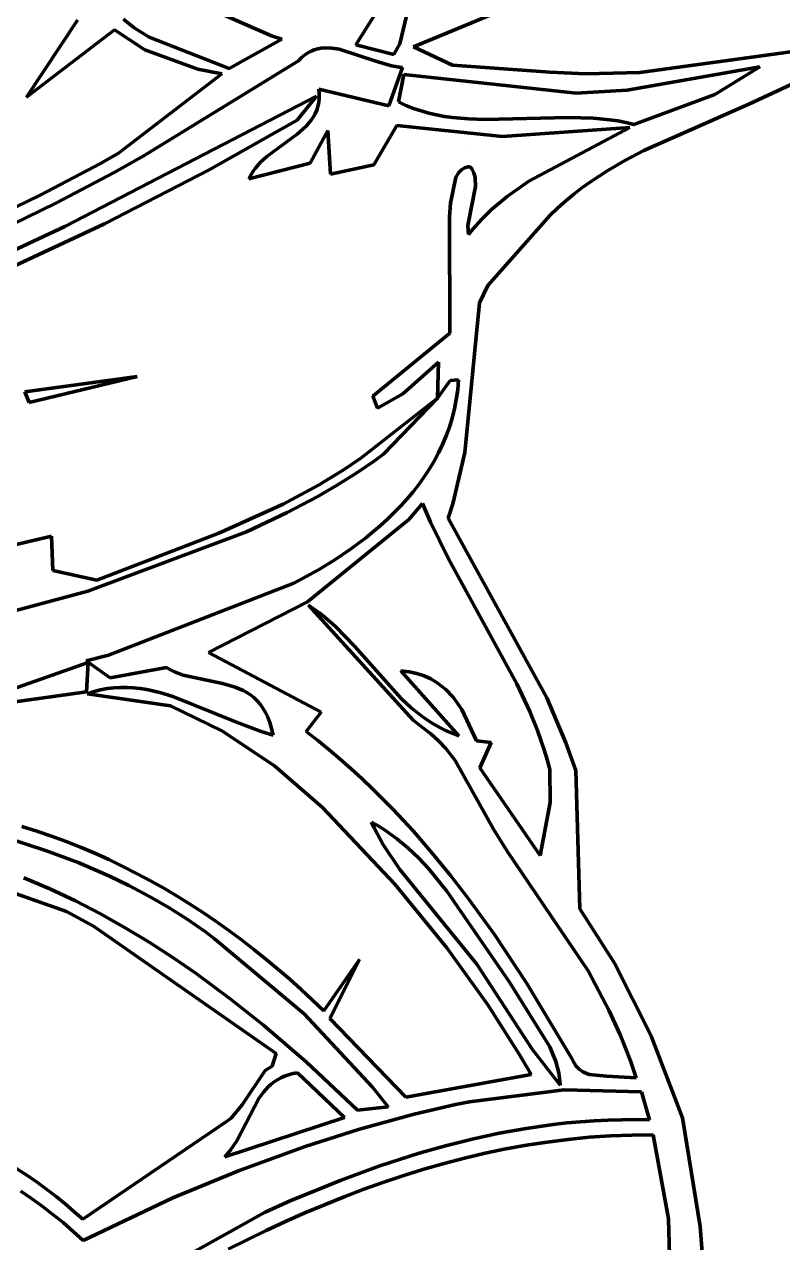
# Model space of a CAD drawing. Header units: millimetres. Extents: x 0 to 10.4, y 0 to 10.4.
# Drawn here: x 4.959 to 5.836, y 2.481 to 3.891 of the extents above; entities that cross this region are included whole.
import ezdxf

# ---------------------------------------------------------------- set-up
doc = ezdxf.new("R2010")
doc.units = ezdxf.units.MM
doc.layers.add('color#2b2b2bff', color=7, linetype='CONTINUOUS', lineweight=100)
doc.layers.add('color#fdfdfdff', color=7, linetype='CONTINUOUS', lineweight=100)

msp = doc.modelspace()

# ---------------------------------------------------------------- linework, layer by layer
at = {"layer": 'color#2b2b2bff'}
for p, q in [((5.4048, 3.9661), (5.3425, 3.8671)), ((5.2449, 3.8775), (5.1454, 3.9213)), ((5.3935, 3.8683), (5.4093, 3.9339)), ((4.9615, 3.8063), (5.0207, 3.8956)), ((5.074, 3.8968), (5.0861, 3.8869)), ((5.4987, 3.9017), (5.4094, 3.8648)), ((5.0633, 3.8844), (4.9615, 3.8063)), ((5.0985, 3.8611), (5.0633, 3.8844)), ((5.0861, 3.8869), (5.1037, 3.876)), ((5.1037, 3.876), (5.1962, 3.8397)), ((5.1962, 3.8397), (5.257, 3.8736)), ((5.257, 3.8736), (5.2449, 3.8775)), ((5.3425, 3.8671), (5.3866, 3.8557)), ((5.3866, 3.8557), (5.3935, 3.8683)), ((5.4094, 3.8648), (5.4543, 3.8434)), ((5.16, 3.8387), (5.0985, 3.8611)), ((5.2797, 3.8522), (5.2762, 3.8486)), ((5.2833, 3.8552), (5.2797, 3.8522)), ((5.287, 3.8576), (5.2833, 3.8552)), ((5.2908, 3.8596), (5.287, 3.8576)), ((5.2946, 3.8612), (5.2908, 3.8596)), ((5.2985, 3.8624), (5.2946, 3.8612)), ((5.3025, 3.8631), (5.2985, 3.8624)), ((5.3066, 3.8635), (5.3025, 3.8631)), ((5.3148, 3.8633), (5.3066, 3.8635)), ((5.3232, 3.8621), (5.3148, 3.8633)), ((5.3668, 3.8478), (5.3232, 3.8621)), ((5.6712, 3.835), (5.8573, 3.8605)), ((5.2762, 3.8486), (5.0965, 3.7381)), ((5.1878, 3.8336), (5.16, 3.8387)), ((5.3841, 3.8426), (5.3668, 3.8478)), ((5.3809, 3.7965), (5.3968, 3.8407)), ((5.3926, 3.8411), (5.3841, 3.8426)), ((5.3968, 3.8407), (5.3926, 3.8411)), ((5.4543, 3.8434), (5.5566, 3.8362)), ((5.5566, 3.8362), (5.567, 3.8353)), ((5.8101, 3.8415), (5.6566, 3.8145)), ((5.7579, 3.8097), (5.8101, 3.8415)), ((5.0681, 3.7417), (5.1878, 3.8336)), ((5.3983, 3.8325), (5.392, 3.801)), ((5.5974, 3.8111), (5.3983, 3.8325)), ((5.567, 3.8353), (5.6087, 3.8334)), ((5.6087, 3.8334), (5.6712, 3.835)), ((5.8521, 3.8237), (5.7975, 3.7983)), ((5.006, 3.6566), (5.2972, 3.8075)), ((5.2972, 3.8075), (5.2746, 3.78)), ((5.3003, 3.8102), (5.2998, 3.8157)), ((5.2998, 3.8157), (5.3809, 3.7965)), ((5.3002, 3.8051), (5.3003, 3.8102)), ((5.6566, 3.8145), (5.5974, 3.8111)), ((5.6641, 3.775), (5.7579, 3.8097)), ((5.2974, 3.7913), (5.2988, 3.7956)), ((5.2988, 3.7956), (5.2997, 3.8002)), ((5.2997, 3.8002), (5.3002, 3.8051)), ((5.392, 3.801), (5.4006, 3.797)), ((5.4006, 3.797), (5.4093, 3.7935)), ((5.4093, 3.7935), (5.4181, 3.7905)), ((5.7975, 3.7983), (5.676, 3.7447)), ((5.2746, 3.78), (5.173, 3.7224)), ((5.2852, 3.7729), (5.291, 3.7797)), ((5.291, 3.7797), (5.2934, 3.7834)), ((5.2934, 3.7834), (5.2956, 3.7872)), ((5.2956, 3.7872), (5.2974, 3.7913)), ((5.4181, 3.7905), (5.427, 3.788)), ((5.427, 3.788), (5.436, 3.7859)), ((5.436, 3.7859), (5.4451, 3.7842)), ((5.4451, 3.7842), (5.4544, 3.7829)), ((5.4544, 3.7829), (5.4731, 3.7812)), ((5.4731, 3.7812), (5.492, 3.7805)), ((5.492, 3.7805), (5.5886, 3.783)), ((5.5886, 3.783), (5.6174, 3.7822)), ((5.6174, 3.7822), (5.6363, 3.7804)), ((5.6363, 3.7804), (5.6456, 3.779)), ((5.2748, 3.7637), (5.2852, 3.7729)), ((5.3102, 3.7679), (5.2897, 3.7299)), ((5.3134, 3.7175), (5.3102, 3.7679)), ((5.3899, 3.7735), (5.3636, 3.728)), ((5.5123, 3.7609), (5.3899, 3.7735)), ((5.6597, 3.7713), (5.5123, 3.7609)), ((5.5429, 3.7092), (5.6597, 3.7713)), ((5.6456, 3.779), (5.6549, 3.7772)), ((5.6549, 3.7772), (5.6641, 3.775)), ((5.2395, 3.7377), (5.2748, 3.7637)), ((5.0471, 3.7296), (5.0681, 3.7417)), ((5.0965, 3.7381), (5.0631, 3.7194)), ((5.2324, 3.7312), (5.2395, 3.7377)), ((5.4765, 3.7438), (5.4765, 3.7438)), ((5.676, 3.7447), (5.6547, 3.7336)), ((4.9773, 3.6931), (5.0471, 3.7296)), ((5.2897, 3.7299), (5.219, 3.7118)), ((5.2235, 3.7202), (5.2262, 3.724)), ((5.2262, 3.724), (5.2324, 3.7312)), ((5.3636, 3.728), (5.3134, 3.7175)), ((5.4648, 3.7223), (5.4684, 3.7245)), ((5.4684, 3.7245), (5.4726, 3.7257)), ((5.4726, 3.7257), (5.475, 3.726)), ((5.475, 3.726), (5.4767, 3.7236)), ((5.4767, 3.7236), (5.4791, 3.7187)), ((5.6547, 3.7336), (5.6341, 3.7215)), ((5.0631, 3.7194), (4.9955, 3.6836)), ((5.173, 3.7224), (5.0519, 3.6598)), ((5.219, 3.7118), (5.2211, 3.7161)), ((5.2211, 3.7161), (5.2235, 3.7202)), ((5.4521, 3.6837), (5.4583, 3.7137)), ((5.4583, 3.7137), (5.4618, 3.7194)), ((5.4618, 3.7194), (5.4648, 3.7223)), ((5.4791, 3.7187), (5.4806, 3.7136)), ((5.4806, 3.7136), (5.4812, 3.703)), ((5.5176, 3.6914), (5.5429, 3.7092)), ((5.624, 3.7151), (5.6141, 3.7084)), ((5.6341, 3.7215), (5.624, 3.7151)), ((5.4812, 3.703), (5.4724, 3.658)), ((5.6043, 3.7014), (5.5948, 3.694)), ((5.6141, 3.7084), (5.6043, 3.7014)), ((4.924, 3.6673), (4.9773, 3.6931)), ((4.9955, 3.6836), (4.9266, 3.6502)), ((5.4509, 3.668), (5.4521, 3.6837)), ((5.4998, 3.6764), (5.5176, 3.6914)), ((5.5855, 3.6863), (5.5764, 3.6782)), ((5.5948, 3.694), (5.5855, 3.6863)), ((5.4513, 3.5333), (5.4509, 3.668)), ((5.4886, 3.6654), (5.4998, 3.6764)), ((5.5676, 3.6697), (5.4955, 3.5885)), ((5.5764, 3.6782), (5.5676, 3.6697)), ((4.9267, 3.6199), (5.006, 3.6566)), ((5.0519, 3.6598), (4.946, 3.6106)), ((5.4724, 3.658), (5.473, 3.6474)), ((5.473, 3.6474), (5.4781, 3.6536)), ((5.4781, 3.6536), (5.4886, 3.6654)), ((5.4955, 3.5885), (5.4856, 3.5684)), ((5.4856, 3.5684), (5.4688, 3.3952)), ((5.3623, 3.4604), (5.4513, 3.5333)), ((5.4384, 3.4996), (5.3971, 3.4629)), ((5.4372, 3.4582), (5.4384, 3.4996)), ((4.9596, 3.4653), (5.0898, 3.4831)), ((5.0898, 3.4831), (4.9646, 3.453)), ((5.4516, 3.4784), (5.4372, 3.4582)), ((5.4614, 3.4791), (5.4516, 3.4784)), ((5.4605, 3.4677), (5.4614, 3.4791)), ((4.9646, 3.453), (4.9596, 3.4653)), ((5.3486, 3.3887), (5.4372, 3.4582)), ((5.3679, 3.4465), (5.3623, 3.4604)), ((5.3971, 3.4629), (5.3679, 3.4465)), ((5.4372, 3.4582), (5.3747, 3.3933)), ((5.4568, 3.4457), (5.4589, 3.4566)), ((5.4589, 3.4566), (5.4605, 3.4677)), ((5.4541, 3.435), (5.4568, 3.4457)), ((5.4509, 3.4246), (5.4541, 3.435)), ((5.443, 3.4045), (5.4472, 3.4144)), ((5.4472, 3.4144), (5.4509, 3.4246)), ((5.4383, 3.3948), (5.443, 3.4045)), ((5.3293, 3.3755), (5.3486, 3.3887)), ((5.3641, 3.3855), (5.3425, 3.3708)), ((5.3747, 3.3933), (5.3641, 3.3855)), ((5.4277, 3.3761), (5.4333, 3.3853)), ((5.4333, 3.3853), (5.4383, 3.3948)), ((5.4688, 3.3952), (5.4547, 3.3359)), ((5.2996, 3.3572), (5.3293, 3.3755)), ((5.3425, 3.3708), (5.3204, 3.3569)), ((5.4218, 3.3671), (5.4277, 3.3761)), ((5.2586, 3.3352), (5.2996, 3.3572)), ((5.3204, 3.3569), (5.2978, 3.3438)), ((5.4089, 3.3498), (5.4156, 3.3583)), ((5.4156, 3.3583), (5.4218, 3.3671)), ((5.2978, 3.3438), (5.2633, 3.3256)), ((5.4019, 3.3415), (5.4089, 3.3498)), ((5.1843, 3.3018), (5.2586, 3.3352)), ((5.3871, 3.3256), (5.3947, 3.3334)), ((5.3947, 3.3334), (5.4019, 3.3415)), ((5.4197, 3.3361), (5.404, 3.3175)), ((5.429, 3.3144), (5.4197, 3.3361)), ((5.4547, 3.3359), (5.4496, 3.3191)), ((5.2633, 3.3256), (5.216, 3.3035)), ((5.404, 3.3175), (5.2869, 3.2222)), ((5.3711, 3.3105), (5.3792, 3.3179)), ((5.3792, 3.3179), (5.3871, 3.3256)), ((5.4497, 3.2721), (5.429, 3.3144)), ((5.4496, 3.3191), (5.5636, 3.111)), ((5.216, 3.3035), (5.0326, 3.2346)), ((5.043, 3.2472), (5.1843, 3.3018)), ((5.3542, 3.2964), (5.3711, 3.3105)), ((4.7657, 3.2452), (4.9905, 3.2985)), ((4.9905, 3.2985), (4.992, 3.2586)), ((5.3365, 3.2832), (5.3542, 3.2964)), ((5.3182, 3.2708), (5.3365, 3.2832)), ((5.5291, 3.1272), (5.4497, 3.2721)), ((4.992, 3.2586), (5.043, 3.2472)), ((5.271, 3.2438), (5.2995, 3.2593)), ((5.2995, 3.2593), (5.3182, 3.2708)), ((5.0563, 3.1607), (5.271, 3.2438)), ((5.0326, 3.2346), (4.9072, 3.2011)), ((5.2869, 3.2222), (5.1721, 3.1635)), ((5.4091, 3.0852), (5.2878, 3.2185)), ((5.2878, 3.2185), (5.2945, 3.214)), ((5.2945, 3.214), (5.3009, 3.2093)), ((5.3009, 3.2093), (5.3072, 3.2043)), ((5.3072, 3.2043), (5.3192, 3.1936)), ((5.3192, 3.1936), (5.3414, 3.1705)), ((5.0306, 3.154), (5.0563, 3.1607)), ((5.1721, 3.1635), (5.3024, 3.0945)), ((5.3414, 3.1705), (5.3951, 3.1105)), ((4.8773, 3.0973), (5.0328, 3.152)), ((5.0584, 3.1343), (5.0306, 3.154)), ((5.0328, 3.152), (5.0309, 3.118)), ((5.1236, 3.1462), (5.0584, 3.1343)), ((5.1282, 3.1436), (5.1236, 3.1462)), ((5.1329, 3.1413), (5.1282, 3.1436)), ((5.1427, 3.1376), (5.1329, 3.1413)), ((5.1885, 3.1276), (5.1427, 3.1376)), ((5.4618, 3.0673), (5.3947, 3.1423)), ((5.3947, 3.1423), (5.4044, 3.1413)), ((5.4044, 3.1413), (5.4134, 3.1394)), ((5.4134, 3.1394), (5.4218, 3.1367)), ((5.4218, 3.1367), (5.4296, 3.1331)), ((5.4296, 3.1331), (5.4368, 3.1287)), ((5.0309, 3.118), (4.9259, 3.1034)), ((5.0322, 3.116), (5.0398, 3.1185)), ((5.0398, 3.1185), (5.0474, 3.1205)), ((5.0474, 3.1205), (5.055, 3.1219)), ((5.055, 3.1219), (5.0627, 3.1228)), ((5.0627, 3.1228), (5.0703, 3.1232)), ((5.0703, 3.1232), (5.0779, 3.1232)), ((5.0779, 3.1232), (5.0855, 3.1227)), ((5.0855, 3.1227), (5.0931, 3.1219)), ((5.0931, 3.1219), (5.1007, 3.1207)), ((5.1007, 3.1207), (5.1158, 3.1173)), ((5.1158, 3.1173), (5.1308, 3.1128)), ((5.2031, 3.1234), (5.1885, 3.1276)), ((5.2122, 3.1196), (5.2031, 3.1234)), ((5.2165, 3.1172), (5.2122, 3.1196)), ((5.2206, 3.1145), (5.2165, 3.1172)), ((5.4368, 3.1287), (5.4467, 3.1209)), ((5.4467, 3.1209), (5.4553, 3.1118)), ((5.5439, 3.0952), (5.5291, 3.1272)), ((5.1283, 3.1018), (5.0322, 3.116)), ((5.1308, 3.1128), (5.2045, 3.083)), ((5.2246, 3.1114), (5.2206, 3.1145)), ((5.2283, 3.1079), (5.2246, 3.1114)), ((5.2318, 3.1039), (5.2283, 3.1079)), ((5.235, 3.0994), (5.2318, 3.1039)), ((5.3951, 3.1105), (5.4067, 3.0997)), ((5.4553, 3.1118), (5.4653, 3.0978)), ((5.5636, 3.111), (5.5856, 3.059)), ((5.1877, 3.073), (5.1283, 3.1018)), ((5.238, 3.0943), (5.235, 3.0994)), ((5.2407, 3.0887), (5.238, 3.0943)), ((5.2431, 3.0825), (5.2407, 3.0887)), ((5.3024, 3.0945), (5.2851, 3.0721)), ((5.4067, 3.0997), (5.4191, 3.0899)), ((5.4191, 3.0899), (5.4256, 3.0853)), ((5.4653, 3.0978), (5.4821, 3.0613)), ((5.5528, 3.0734), (5.5439, 3.0952)), ((5.2045, 3.083), (5.233, 3.0722)), ((5.2452, 3.0756), (5.2431, 3.0825)), ((5.2469, 3.068), (5.2452, 3.0756)), ((5.4196, 3.0768), (5.4091, 3.0852)), ((5.4294, 3.0694), (5.4196, 3.0768)), ((5.4256, 3.0853), (5.4323, 3.081)), ((5.4323, 3.081), (5.4392, 3.0771)), ((5.4392, 3.0771), (5.4464, 3.0734)), ((5.2487, 3.0325), (5.1877, 3.073)), ((5.233, 3.0722), (5.2469, 3.068)), ((5.2851, 3.0721), (5.2985, 3.0617)), ((5.2985, 3.0617), (5.3117, 3.051)), ((5.4384, 3.0613), (5.4294, 3.0694)), ((5.4466, 3.0526), (5.4384, 3.0613)), ((5.4464, 3.0734), (5.454, 3.0702)), ((5.454, 3.0702), (5.4618, 3.0673)), ((5.4821, 3.0613), (5.4994, 3.0594)), ((5.5605, 3.0511), (5.5528, 3.0734)), ((5.3117, 3.051), (5.3247, 3.0401)), ((5.4576, 3.0385), (5.4466, 3.0526)), ((5.4994, 3.0594), (5.4862, 3.03)), ((5.564, 3.0397), (5.5605, 3.0511)), ((5.5856, 3.059), (5.5972, 3.0271)), ((5.3041, 2.9844), (5.2487, 3.0325)), ((5.3247, 3.0401), (5.3374, 3.0289)), ((5.5019, 2.9593), (5.4576, 3.0385)), ((5.5671, 3.0282), (5.564, 3.0397)), ((5.3374, 3.0289), (5.3498, 3.0175)), ((5.4862, 3.03), (5.5558, 2.9286)), ((5.5674, 2.9902), (5.5671, 3.0282)), ((5.5972, 3.0271), (5.6017, 2.8669)), ((5.3498, 3.0175), (5.3621, 3.0058)), ((5.3621, 3.0058), (5.3859, 2.9818)), ((5.5558, 2.9286), (5.5674, 2.9902)), ((5.3877, 2.8954), (5.3041, 2.9844)), ((5.3859, 2.9818), (5.4089, 2.9571)), ((4.9564, 2.9622), (4.9736, 2.9568)), ((5.3606, 2.9672), (5.3637, 2.9607)), ((5.3683, 2.9629), (5.3606, 2.9672)), ((5.3757, 2.9583), (5.3683, 2.9629)), ((4.9849, 2.9342), (4.9355, 2.9503)), ((4.9736, 2.9568), (4.9905, 2.951)), ((4.9905, 2.951), (5.0074, 2.9448)), ((5.3637, 2.9607), (5.3738, 2.9419)), ((5.3828, 2.9535), (5.3757, 2.9583)), ((5.3897, 2.9484), (5.3828, 2.9535)), ((5.4028, 2.9376), (5.3897, 2.9484)), ((5.4089, 2.9571), (5.431, 2.9315)), ((5.5176, 2.9336), (5.5019, 2.9593)), ((5.0212, 2.9204), (4.9849, 2.9342)), ((5.0074, 2.9448), (5.024, 2.9383)), ((5.024, 2.9383), (5.0405, 2.9313)), ((5.3738, 2.9419), (5.3934, 2.9126)), ((5.4151, 2.926), (5.4028, 2.9376)), ((5.6113, 2.795), (5.5176, 2.9336)), ((5.0077, 2.8639), (4.847, 2.9207)), ((5.0569, 2.9051), (5.0212, 2.9204)), ((5.0405, 2.9313), (5.0569, 2.9239)), ((5.0569, 2.9239), (5.073, 2.9161)), ((5.4266, 2.9138), (5.4151, 2.926)), ((5.431, 2.9315), (5.4525, 2.9053)), ((5.0802, 2.8939), (5.0569, 2.9051)), ((5.073, 2.9161), (5.089, 2.908)), ((5.089, 2.908), (5.1049, 2.8995)), ((5.3934, 2.9126), (5.4825, 2.803)), ((5.448, 2.8875), (5.4266, 2.9138)), ((5.4525, 2.9053), (5.4731, 2.8784)), ((4.9587, 2.903), (4.9887, 2.8901)), ((5.1031, 2.8818), (5.0802, 2.8939)), ((5.1049, 2.8995), (5.1205, 2.8907)), ((5.4479, 2.8219), (5.3877, 2.8954)), ((4.9887, 2.8901), (5.0182, 2.8761)), ((5.1255, 2.8689), (5.1031, 2.8818)), ((5.1205, 2.8907), (5.136, 2.8815)), ((5.136, 2.8815), (5.1512, 2.872)), ((5.5205, 2.7822), (5.448, 2.8875)), ((5.4731, 2.8784), (5.5029, 2.8372)), ((5.039, 2.847), (5.0077, 2.8639)), ((5.0182, 2.8761), (5.0471, 2.8611)), ((5.1475, 2.855), (5.1255, 2.8689)), ((5.1512, 2.872), (5.1663, 2.8622)), ((5.6017, 2.8669), (5.642, 2.8041)), ((5.0471, 2.8611), (5.0756, 2.8451)), ((5.1688, 2.8402), (5.1475, 2.855)), ((5.1663, 2.8622), (5.1812, 2.8521)), ((5.1812, 2.8521), (5.1959, 2.8417)), ((5.2506, 2.6996), (5.039, 2.847)), ((5.0756, 2.8451), (5.1035, 2.8283)), ((5.1793, 2.8324), (5.1688, 2.8402)), ((5.1959, 2.8417), (5.2104, 2.831)), ((5.5029, 2.8372), (5.5404, 2.7806)), ((5.1035, 2.8283), (5.1309, 2.8106)), ((5.2827, 2.7453), (5.1793, 2.8324)), ((5.2104, 2.831), (5.2246, 2.82)), ((5.4954, 2.7558), (5.4479, 2.8219)), ((5.1309, 2.8106), (5.1578, 2.792)), ((5.2246, 2.82), (5.2387, 2.8088)), ((5.2387, 2.8088), (5.2525, 2.7972)), ((5.3057, 2.7488), (5.3467, 2.8083)), ((5.3467, 2.8083), (5.3126, 2.7399)), ((5.2525, 2.7972), (5.2661, 2.7855)), ((5.4825, 2.803), (5.5467, 2.7047)), ((5.6359, 2.7489), (5.6113, 2.795)), ((5.642, 2.8041), (5.6839, 2.7208)), ((5.1578, 2.792), (5.1973, 2.7629)), ((5.2661, 2.7855), (5.2795, 2.7735)), ((5.5672, 2.7073), (5.5205, 2.7822)), ((5.5404, 2.7806), (5.5927, 2.6937)), ((5.2795, 2.7735), (5.2927, 2.7613)), ((5.1973, 2.7629), (5.2357, 2.7323)), ((5.2927, 2.7613), (5.3057, 2.7488)), ((5.5318, 2.6986), (5.4954, 2.7558)), ((5.3618, 2.6606), (5.2827, 2.7453)), ((5.3126, 2.7399), (5.4005, 2.6488)), ((5.6489, 2.7204), (5.6359, 2.7489)), ((5.2357, 2.7323), (5.2853, 2.6897)), ((5.6604, 2.6912), (5.6489, 2.7204)), ((5.6839, 2.7208), (5.7206, 2.6249)), ((5.2457, 2.6848), (5.2506, 2.6996)), ((5.5454, 2.6751), (5.5318, 2.6986)), ((5.5467, 2.7047), (5.5791, 2.663)), ((5.5741, 2.6903), (5.5672, 2.7073)), ((5.5927, 2.6937), (5.594, 2.6906)), ((5.2112, 2.6402), (5.2378, 2.6798)), ((5.2378, 2.6798), (5.2457, 2.6848)), ((5.2853, 2.6897), (5.3447, 2.6339)), ((5.5776, 2.677), (5.5741, 2.6903)), ((5.594, 2.6906), (5.5955, 2.6879)), ((5.5955, 2.6879), (5.5971, 2.6854)), ((5.5971, 2.6854), (5.6009, 2.6814)), ((5.6009, 2.6814), (5.6052, 2.6783)), ((5.6671, 2.6712), (5.6604, 2.6912)), ((5.2482, 2.6668), (5.2448, 2.6641)), ((5.252, 2.6692), (5.2482, 2.6668)), ((5.256, 2.6714), (5.252, 2.6692)), ((5.2603, 2.6733), (5.256, 2.6714)), ((5.2649, 2.6749), (5.2603, 2.6733)), ((5.2699, 2.6762), (5.2649, 2.6749)), ((5.2753, 2.6772), (5.2699, 2.6762)), ((5.3296, 2.6256), (5.2753, 2.6772)), ((5.4005, 2.6488), (5.5454, 2.6751)), ((5.5788, 2.6677), (5.5776, 2.677)), ((5.5791, 2.663), (5.5788, 2.6677)), ((5.6052, 2.6783), (5.6126, 2.6752)), ((5.6126, 2.6752), (5.6325, 2.6731)), ((5.6325, 2.6731), (5.6671, 2.6712)), ((5.2357, 2.6547), (5.2306, 2.6476)), ((5.2415, 2.6612), (5.2357, 2.6547)), ((5.2448, 2.6641), (5.2415, 2.6612)), ((5.38, 2.6379), (5.3618, 2.6606)), ((5.5835, 2.6574), (5.474, 2.6437)), ((5.6732, 2.655), (5.5835, 2.6574)), ((5.6823, 2.6227), (5.6732, 2.655)), ((5.1984, 2.6247), (5.2112, 2.6402)), ((5.2306, 2.6476), (5.2049, 2.5986)), ((5.3447, 2.6339), (5.38, 2.6379)), ((5.458, 2.6403), (5.41, 2.6291)), ((5.474, 2.6437), (5.458, 2.6403)), ((5.1909, 2.58), (5.3296, 2.6256)), ((5.1942, 2.6217), (5.1984, 2.6247)), ((5.41, 2.6291), (5.3467, 2.6118)), ((5.6344, 2.6224), (5.6504, 2.6229)), ((5.6504, 2.6229), (5.6663, 2.623)), ((5.6663, 2.623), (5.6823, 2.6227)), ((5.7206, 2.6249), (5.741, 2.4994)), ((5.0266, 2.5076), (5.1942, 2.6217)), ((5.3467, 2.6118), (5.2841, 2.5919)), ((5.5084, 2.6072), (5.5397, 2.6128)), ((5.5397, 2.6128), (5.5711, 2.6173)), ((5.5711, 2.6173), (5.5869, 2.6191)), ((5.5869, 2.6191), (5.6027, 2.6205)), ((5.6027, 2.6205), (5.6185, 2.6217)), ((5.6185, 2.6217), (5.6344, 2.6224)), ((5.2049, 2.5986), (5.1971, 2.5871)), ((5.4465, 2.5927), (5.4774, 2.6005)), ((5.4774, 2.6005), (5.5084, 2.6072)), ((5.5642, 2.597), (5.5401, 2.5933)), ((5.5884, 2.6001), (5.5642, 2.597)), ((5.6128, 2.6025), (5.5884, 2.6001)), ((5.6372, 2.6042), (5.6128, 2.6025)), ((5.6618, 2.6051), (5.6372, 2.6042)), ((5.6865, 2.6053), (5.6618, 2.6051)), ((5.7043, 2.5081), (5.6865, 2.6053)), ((5.1971, 2.5871), (5.1909, 2.58)), ((5.2841, 2.5919), (5.2069, 2.5638)), ((5.3704, 2.5694), (5.4159, 2.584)), ((5.4159, 2.584), (5.4465, 2.5927)), ((5.4922, 2.584), (5.4685, 2.5784)), ((5.5161, 2.589), (5.4922, 2.584)), ((5.5401, 2.5933), (5.5161, 2.589)), ((4.9407, 2.5723), (4.9632, 2.5578)), ((5.3255, 2.553), (5.3704, 2.5694)), ((5.4449, 2.5722), (5.4215, 2.5655)), ((5.4685, 2.5784), (5.4449, 2.5722)), ((4.9632, 2.5578), (4.9742, 2.5502)), ((5.2069, 2.5638), (5.131, 2.5323)), ((5.2666, 2.5288), (5.3255, 2.553)), ((5.3982, 2.5583), (5.375, 2.5506)), ((5.4215, 2.5655), (5.3982, 2.5583)), ((4.9675, 2.5316), (4.955, 2.5402)), ((4.9742, 2.5502), (4.9851, 2.5422)), ((4.9851, 2.5422), (4.9958, 2.534)), ((5.352, 2.5423), (5.3291, 2.5336)), ((5.375, 2.5506), (5.352, 2.5423)), ((4.9799, 2.5226), (4.9675, 2.5316)), ((4.9958, 2.534), (5.0062, 2.5255)), ((5.0062, 2.5255), (5.0165, 2.5167)), ((5.131, 2.5323), (5.0272, 2.4832)), ((5.2376, 2.516), (5.2666, 2.5288)), ((5.3063, 2.5245), (5.2837, 2.5149)), ((5.3291, 2.5336), (5.3063, 2.5245)), ((4.9921, 2.5133), (4.9799, 2.5226)), ((5.004, 2.5037), (4.9921, 2.5133)), ((5.0165, 2.5167), (5.0266, 2.5076)), ((5.0499, 2.4112), (5.2376, 2.516)), ((5.2837, 2.5149), (5.2613, 2.505)), ((5.0157, 2.4936), (5.004, 2.5037)), ((5.2613, 2.505), (5.239, 2.4946)), ((5.706, 2.4518), (5.7043, 2.5081)), ((5.741, 2.4994), (5.7464, 2.4303)), ((5.0272, 2.4832), (5.0157, 2.4936)), ((5.2169, 2.4839), (5.195, 2.4729)), ((5.239, 2.4946), (5.2169, 2.4839))]:
    msp.add_line(p, q, dxfattribs=at)
at = {"layer": 'color#fdfdfdff'}
for p, q in [((5.3425, 3.8671), (5.4048, 3.9661)), ((5.1454, 3.9213), (5.2449, 3.8775)), ((5.4093, 3.9339), (5.3935, 3.8683)), ((5.0207, 3.8956), (4.9615, 3.8063)), ((5.0861, 3.8869), (5.074, 3.8968)), ((5.4094, 3.8648), (5.4987, 3.9017)), ((4.9615, 3.8063), (5.0633, 3.8844)), ((5.0633, 3.8844), (5.0985, 3.8611)), ((5.1037, 3.876), (5.0861, 3.8869)), ((5.1962, 3.8397), (5.1037, 3.876)), ((5.257, 3.8736), (5.1962, 3.8397)), ((5.2449, 3.8775), (5.257, 3.8736)), ((5.3866, 3.8557), (5.3425, 3.8671)), ((5.3935, 3.8683), (5.3866, 3.8557)), ((5.4543, 3.8434), (5.4094, 3.8648)), ((5.0985, 3.8611), (5.16, 3.8387)), ((5.2762, 3.8486), (5.2797, 3.8522)), ((5.2797, 3.8522), (5.2833, 3.8552)), ((5.2833, 3.8552), (5.287, 3.8576)), ((5.287, 3.8576), (5.2908, 3.8596)), ((5.2908, 3.8596), (5.2946, 3.8612)), ((5.2946, 3.8612), (5.2985, 3.8624)), ((5.2985, 3.8624), (5.3025, 3.8631)), ((5.3025, 3.8631), (5.3066, 3.8635)), ((5.3066, 3.8635), (5.3148, 3.8633)), ((5.3148, 3.8633), (5.3232, 3.8621)), ((5.3232, 3.8621), (5.3668, 3.8478)), ((5.8573, 3.8605), (5.6712, 3.835)), ((5.0965, 3.7381), (5.2762, 3.8486)), ((5.16, 3.8387), (5.1878, 3.8336)), ((5.3668, 3.8478), (5.3841, 3.8426)), ((5.3968, 3.8407), (5.3809, 3.7965)), ((5.3841, 3.8426), (5.3926, 3.8411)), ((5.3926, 3.8411), (5.3968, 3.8407)), ((5.5566, 3.8362), (5.4543, 3.8434)), ((5.567, 3.8353), (5.5566, 3.8362)), ((5.6566, 3.8145), (5.8101, 3.8415)), ((5.8101, 3.8415), (5.7579, 3.8097)), ((5.1878, 3.8336), (5.0681, 3.7417)), ((5.392, 3.801), (5.3983, 3.8325)), ((5.3983, 3.8325), (5.5974, 3.8111)), ((5.6087, 3.8334), (5.567, 3.8353)), ((5.6712, 3.835), (5.6087, 3.8334)), ((5.7975, 3.7983), (5.8521, 3.8237)), ((5.2972, 3.8075), (5.006, 3.6566)), ((5.2746, 3.78), (5.2972, 3.8075)), ((5.3809, 3.7965), (5.2998, 3.8157)), ((5.2998, 3.8157), (5.3003, 3.8102)), ((5.3003, 3.8102), (5.3002, 3.8051)), ((5.5974, 3.8111), (5.6566, 3.8145)), ((5.7579, 3.8097), (5.6641, 3.775)), ((5.2988, 3.7956), (5.2974, 3.7913)), ((5.2997, 3.8002), (5.2988, 3.7956)), ((5.3002, 3.8051), (5.2997, 3.8002)), ((5.4006, 3.797), (5.392, 3.801)), ((5.4093, 3.7935), (5.4006, 3.797)), ((5.4181, 3.7905), (5.4093, 3.7935)), ((5.676, 3.7447), (5.7975, 3.7983)), ((5.173, 3.7224), (5.2746, 3.78)), ((5.291, 3.7797), (5.2852, 3.7729)), ((5.2934, 3.7834), (5.291, 3.7797)), ((5.2956, 3.7872), (5.2934, 3.7834)), ((5.2974, 3.7913), (5.2956, 3.7872)), ((5.427, 3.788), (5.4181, 3.7905)), ((5.436, 3.7859), (5.427, 3.788)), ((5.4451, 3.7842), (5.436, 3.7859)), ((5.4544, 3.7829), (5.4451, 3.7842)), ((5.4731, 3.7812), (5.4544, 3.7829)), ((5.492, 3.7805), (5.4731, 3.7812)), ((5.5886, 3.783), (5.492, 3.7805)), ((5.6174, 3.7822), (5.5886, 3.783)), ((5.6363, 3.7804), (5.6174, 3.7822)), ((5.6456, 3.779), (5.6363, 3.7804)), ((5.2852, 3.7729), (5.2748, 3.7637)), ((5.2897, 3.7299), (5.3102, 3.7679)), ((5.3102, 3.7679), (5.3134, 3.7175)), ((5.3636, 3.728), (5.3899, 3.7735)), ((5.3899, 3.7735), (5.5123, 3.7609)), ((5.5123, 3.7609), (5.6597, 3.7713)), ((5.6597, 3.7713), (5.5429, 3.7092)), ((5.6549, 3.7772), (5.6456, 3.779)), ((5.6641, 3.775), (5.6549, 3.7772)), ((5.2748, 3.7637), (5.2395, 3.7377)), ((5.0681, 3.7417), (5.0471, 3.7296)), ((5.0631, 3.7194), (5.0965, 3.7381)), ((5.2395, 3.7377), (5.2324, 3.7312)), ((5.4765, 3.7438), (5.4765, 3.7438)), ((5.6547, 3.7336), (5.676, 3.7447)), ((5.0471, 3.7296), (4.9773, 3.6931)), ((5.219, 3.7118), (5.2897, 3.7299)), ((5.2262, 3.724), (5.2235, 3.7202)), ((5.2324, 3.7312), (5.2262, 3.724)), ((5.3134, 3.7175), (5.3636, 3.728)), ((5.4684, 3.7245), (5.4648, 3.7223)), ((5.4726, 3.7257), (5.4684, 3.7245)), ((5.475, 3.726), (5.4726, 3.7257)), ((5.4767, 3.7236), (5.475, 3.726)), ((5.4791, 3.7187), (5.4767, 3.7236)), ((5.6341, 3.7215), (5.6547, 3.7336)), ((4.9955, 3.6836), (5.0631, 3.7194)), ((5.0519, 3.6598), (5.173, 3.7224)), ((5.2211, 3.7161), (5.219, 3.7118)), ((5.2235, 3.7202), (5.2211, 3.7161)), ((5.4583, 3.7137), (5.4521, 3.6837)), ((5.4618, 3.7194), (5.4583, 3.7137)), ((5.4648, 3.7223), (5.4618, 3.7194)), ((5.4806, 3.7136), (5.4791, 3.7187)), ((5.4812, 3.703), (5.4806, 3.7136)), ((5.5429, 3.7092), (5.5176, 3.6914)), ((5.6141, 3.7084), (5.624, 3.7151)), ((5.624, 3.7151), (5.6341, 3.7215)), ((5.4724, 3.658), (5.4812, 3.703)), ((5.5948, 3.694), (5.6043, 3.7014)), ((5.6043, 3.7014), (5.6141, 3.7084)), ((4.9773, 3.6931), (4.924, 3.6673)), ((4.9266, 3.6502), (4.9955, 3.6836)), ((5.4521, 3.6837), (5.4509, 3.668)), ((5.5176, 3.6914), (5.4998, 3.6764)), ((5.5764, 3.6782), (5.5855, 3.6863)), ((5.5855, 3.6863), (5.5948, 3.694)), ((5.4509, 3.668), (5.4513, 3.5333)), ((5.4998, 3.6764), (5.4886, 3.6654)), ((5.4955, 3.5885), (5.5676, 3.6697)), ((5.5676, 3.6697), (5.5764, 3.6782)), ((5.006, 3.6566), (4.9267, 3.6199)), ((4.946, 3.6106), (5.0519, 3.6598)), ((5.473, 3.6474), (5.4724, 3.658)), ((5.4781, 3.6536), (5.473, 3.6474)), ((5.4886, 3.6654), (5.4781, 3.6536)), ((5.4856, 3.5684), (5.4955, 3.5885)), ((5.4688, 3.3952), (5.4856, 3.5684)), ((5.4513, 3.5333), (5.3623, 3.4604)), ((5.3971, 3.4629), (5.4384, 3.4996)), ((5.4384, 3.4996), (5.4372, 3.4582)), ((5.0898, 3.4831), (4.9596, 3.4653)), ((4.9646, 3.453), (5.0898, 3.4831)), ((5.4372, 3.4582), (5.4516, 3.4784)), ((5.4516, 3.4784), (5.4614, 3.4791)), ((5.4614, 3.4791), (5.4605, 3.4677)), ((4.9596, 3.4653), (4.9646, 3.453)), ((5.4372, 3.4582), (5.3486, 3.3887)), ((5.3623, 3.4604), (5.3679, 3.4465)), ((5.3679, 3.4465), (5.3971, 3.4629)), ((5.3747, 3.3933), (5.4372, 3.4582)), ((5.4589, 3.4566), (5.4568, 3.4457)), ((5.4605, 3.4677), (5.4589, 3.4566)), ((5.4568, 3.4457), (5.4541, 3.435)), ((5.4541, 3.435), (5.4509, 3.4246)), ((5.4472, 3.4144), (5.443, 3.4045)), ((5.4509, 3.4246), (5.4472, 3.4144)), ((5.443, 3.4045), (5.4383, 3.3948)), ((5.3486, 3.3887), (5.3293, 3.3755)), ((5.3425, 3.3708), (5.3641, 3.3855)), ((5.3641, 3.3855), (5.3747, 3.3933)), ((5.4333, 3.3853), (5.4277, 3.3761)), ((5.4383, 3.3948), (5.4333, 3.3853)), ((5.4547, 3.3359), (5.4688, 3.3952)), ((5.3293, 3.3755), (5.2996, 3.3572)), ((5.3204, 3.3569), (5.3425, 3.3708)), ((5.4277, 3.3761), (5.4218, 3.3671)), ((5.2996, 3.3572), (5.2586, 3.3352)), ((5.2978, 3.3438), (5.3204, 3.3569)), ((5.4156, 3.3583), (5.4089, 3.3498)), ((5.4218, 3.3671), (5.4156, 3.3583)), ((5.2633, 3.3256), (5.2978, 3.3438)), ((5.4089, 3.3498), (5.4019, 3.3415)), ((5.2586, 3.3352), (5.1843, 3.3018)), ((5.3947, 3.3334), (5.3871, 3.3256)), ((5.4019, 3.3415), (5.3947, 3.3334)), ((5.404, 3.3175), (5.4197, 3.3361)), ((5.4197, 3.3361), (5.429, 3.3144)), ((5.4496, 3.3191), (5.4547, 3.3359)), ((5.216, 3.3035), (5.2633, 3.3256)), ((5.2869, 3.2222), (5.404, 3.3175)), ((5.3792, 3.3179), (5.3711, 3.3105)), ((5.3871, 3.3256), (5.3792, 3.3179)), ((5.429, 3.3144), (5.4497, 3.2721)), ((5.5636, 3.111), (5.4496, 3.3191)), ((5.0326, 3.2346), (5.216, 3.3035)), ((5.1843, 3.3018), (5.043, 3.2472)), ((5.3711, 3.3105), (5.3542, 3.2964)), ((4.9905, 3.2985), (4.7657, 3.2452)), ((4.992, 3.2586), (4.9905, 3.2985)), ((5.3542, 3.2964), (5.3365, 3.2832)), ((5.3365, 3.2832), (5.3182, 3.2708)), ((5.4497, 3.2721), (5.5291, 3.1272)), ((5.043, 3.2472), (4.992, 3.2586)), ((5.2995, 3.2593), (5.271, 3.2438)), ((5.3182, 3.2708), (5.2995, 3.2593)), ((5.271, 3.2438), (5.0563, 3.1607)), ((4.9072, 3.2011), (5.0326, 3.2346)), ((5.1721, 3.1635), (5.2869, 3.2222)), ((5.2945, 3.214), (5.2878, 3.2185)), ((5.2878, 3.2185), (5.4091, 3.0852)), ((5.3009, 3.2093), (5.2945, 3.214)), ((5.3072, 3.2043), (5.3009, 3.2093)), ((5.3192, 3.1936), (5.3072, 3.2043)), ((5.3414, 3.1705), (5.3192, 3.1936)), ((5.0563, 3.1607), (5.0306, 3.154)), ((5.3024, 3.0945), (5.1721, 3.1635)), ((5.3951, 3.1105), (5.3414, 3.1705)), ((5.0328, 3.152), (4.8773, 3.0973)), ((5.0306, 3.154), (5.0584, 3.1343)), ((5.0309, 3.118), (5.0328, 3.152)), ((5.0584, 3.1343), (5.1236, 3.1462)), ((5.1236, 3.1462), (5.1282, 3.1436)), ((5.1282, 3.1436), (5.1329, 3.1413)), ((5.1329, 3.1413), (5.1427, 3.1376)), ((5.1427, 3.1376), (5.1885, 3.1276)), ((5.4044, 3.1413), (5.3947, 3.1423)), ((5.3947, 3.1423), (5.4618, 3.0673)), ((5.4134, 3.1394), (5.4044, 3.1413)), ((5.4218, 3.1367), (5.4134, 3.1394)), ((5.4296, 3.1331), (5.4218, 3.1367)), ((5.4368, 3.1287), (5.4296, 3.1331)), ((4.9259, 3.1034), (5.0309, 3.118)), ((5.0398, 3.1185), (5.0322, 3.116)), ((5.0474, 3.1205), (5.0398, 3.1185)), ((5.055, 3.1219), (5.0474, 3.1205)), ((5.0627, 3.1228), (5.055, 3.1219)), ((5.0703, 3.1232), (5.0627, 3.1228)), ((5.0779, 3.1232), (5.0703, 3.1232)), ((5.0855, 3.1227), (5.0779, 3.1232)), ((5.0931, 3.1219), (5.0855, 3.1227)), ((5.1007, 3.1207), (5.0931, 3.1219)), ((5.1158, 3.1173), (5.1007, 3.1207)), ((5.1308, 3.1128), (5.1158, 3.1173)), ((5.1885, 3.1276), (5.2031, 3.1234)), ((5.2031, 3.1234), (5.2122, 3.1196)), ((5.2122, 3.1196), (5.2165, 3.1172)), ((5.2165, 3.1172), (5.2206, 3.1145)), ((5.4467, 3.1209), (5.4368, 3.1287)), ((5.4553, 3.1118), (5.4467, 3.1209)), ((5.5291, 3.1272), (5.5439, 3.0952)), ((5.0322, 3.116), (5.1283, 3.1018)), ((5.2045, 3.083), (5.1308, 3.1128)), ((5.2206, 3.1145), (5.2246, 3.1114)), ((5.2246, 3.1114), (5.2283, 3.1079)), ((5.2283, 3.1079), (5.2318, 3.1039)), ((5.2318, 3.1039), (5.235, 3.0994)), ((5.4067, 3.0997), (5.3951, 3.1105)), ((5.4653, 3.0978), (5.4553, 3.1118)), ((5.5856, 3.059), (5.5636, 3.111)), ((5.1283, 3.1018), (5.1877, 3.073)), ((5.235, 3.0994), (5.238, 3.0943)), ((5.238, 3.0943), (5.2407, 3.0887)), ((5.2407, 3.0887), (5.2431, 3.0825)), ((5.2851, 3.0721), (5.3024, 3.0945)), ((5.4191, 3.0899), (5.4067, 3.0997)), ((5.4256, 3.0853), (5.4191, 3.0899)), ((5.4821, 3.0613), (5.4653, 3.0978)), ((5.5439, 3.0952), (5.5528, 3.0734)), ((5.233, 3.0722), (5.2045, 3.083)), ((5.2431, 3.0825), (5.2452, 3.0756)), ((5.2452, 3.0756), (5.2469, 3.068)), ((5.4091, 3.0852), (5.4196, 3.0768)), ((5.4196, 3.0768), (5.4294, 3.0694)), ((5.4323, 3.081), (5.4256, 3.0853)), ((5.4392, 3.0771), (5.4323, 3.081)), ((5.4464, 3.0734), (5.4392, 3.0771)), ((5.1877, 3.073), (5.2487, 3.0325)), ((5.2469, 3.068), (5.233, 3.0722)), ((5.2985, 3.0617), (5.2851, 3.0721)), ((5.3117, 3.051), (5.2985, 3.0617)), ((5.4294, 3.0694), (5.4384, 3.0613)), ((5.4384, 3.0613), (5.4466, 3.0526)), ((5.454, 3.0702), (5.4464, 3.0734)), ((5.4618, 3.0673), (5.454, 3.0702)), ((5.4994, 3.0594), (5.4821, 3.0613)), ((5.5528, 3.0734), (5.5605, 3.0511)), ((5.3247, 3.0401), (5.3117, 3.051)), ((5.4466, 3.0526), (5.4576, 3.0385)), ((5.4862, 3.03), (5.4994, 3.0594)), ((5.5605, 3.0511), (5.564, 3.0397)), ((5.5972, 3.0271), (5.5856, 3.059)), ((5.2487, 3.0325), (5.3041, 2.9844)), ((5.3374, 3.0289), (5.3247, 3.0401)), ((5.4576, 3.0385), (5.5019, 2.9593)), ((5.564, 3.0397), (5.5671, 3.0282)), ((5.3498, 3.0175), (5.3374, 3.0289)), ((5.5558, 2.9286), (5.4862, 3.03)), ((5.5671, 3.0282), (5.5674, 2.9902)), ((5.6017, 2.8669), (5.5972, 3.0271)), ((5.3621, 3.0058), (5.3498, 3.0175)), ((5.3859, 2.9818), (5.3621, 3.0058)), ((5.5674, 2.9902), (5.5558, 2.9286)), ((5.3041, 2.9844), (5.3877, 2.8954)), ((5.4089, 2.9571), (5.3859, 2.9818)), ((4.9736, 2.9568), (4.9564, 2.9622)), ((5.3606, 2.9672), (5.3683, 2.9629)), ((5.3637, 2.9607), (5.3606, 2.9672)), ((5.3683, 2.9629), (5.3757, 2.9583)), ((4.9355, 2.9503), (4.9849, 2.9342)), ((4.9905, 2.951), (4.9736, 2.9568)), ((5.0074, 2.9448), (4.9905, 2.951)), ((5.3738, 2.9419), (5.3637, 2.9607)), ((5.3757, 2.9583), (5.3828, 2.9535)), ((5.3828, 2.9535), (5.3897, 2.9484)), ((5.3897, 2.9484), (5.4028, 2.9376)), ((5.431, 2.9315), (5.4089, 2.9571)), ((5.5019, 2.9593), (5.5176, 2.9336)), ((4.9849, 2.9342), (5.0212, 2.9204)), ((5.024, 2.9383), (5.0074, 2.9448)), ((5.0405, 2.9313), (5.024, 2.9383)), ((5.3934, 2.9126), (5.3738, 2.9419)), ((5.4028, 2.9376), (5.4151, 2.926)), ((5.5176, 2.9336), (5.6113, 2.795)), ((4.847, 2.9207), (5.0077, 2.8639)), ((5.0212, 2.9204), (5.0569, 2.9051)), ((5.0569, 2.9239), (5.0405, 2.9313)), ((5.073, 2.9161), (5.0569, 2.9239)), ((5.4151, 2.926), (5.4266, 2.9138)), ((5.4525, 2.9053), (5.431, 2.9315)), ((5.0569, 2.9051), (5.0802, 2.8939)), ((5.089, 2.908), (5.073, 2.9161)), ((5.1049, 2.8995), (5.089, 2.908)), ((5.4825, 2.803), (5.3934, 2.9126)), ((5.4266, 2.9138), (5.448, 2.8875)), ((5.4731, 2.8784), (5.4525, 2.9053)), ((4.9887, 2.8901), (4.9587, 2.903)), ((5.0802, 2.8939), (5.1031, 2.8818)), ((5.1205, 2.8907), (5.1049, 2.8995)), ((5.3877, 2.8954), (5.4479, 2.8219)), ((5.0182, 2.8761), (4.9887, 2.8901)), ((5.1031, 2.8818), (5.1255, 2.8689)), ((5.136, 2.8815), (5.1205, 2.8907)), ((5.1512, 2.872), (5.136, 2.8815)), ((5.448, 2.8875), (5.5205, 2.7822)), ((5.5029, 2.8372), (5.4731, 2.8784)), ((5.0077, 2.8639), (5.039, 2.847)), ((5.0471, 2.8611), (5.0182, 2.8761)), ((5.1255, 2.8689), (5.1475, 2.855)), ((5.1663, 2.8622), (5.1512, 2.872)), ((5.642, 2.8041), (5.6017, 2.8669)), ((5.0756, 2.8451), (5.0471, 2.8611)), ((5.1475, 2.855), (5.1688, 2.8402)), ((5.1812, 2.8521), (5.1663, 2.8622)), ((5.1959, 2.8417), (5.1812, 2.8521)), ((5.039, 2.847), (5.2506, 2.6996)), ((5.1035, 2.8283), (5.0756, 2.8451)), ((5.1688, 2.8402), (5.1793, 2.8324)), ((5.2104, 2.831), (5.1959, 2.8417)), ((5.5404, 2.7806), (5.5029, 2.8372)), ((5.1309, 2.8106), (5.1035, 2.8283)), ((5.1793, 2.8324), (5.2827, 2.7453)), ((5.2246, 2.82), (5.2104, 2.831)), ((5.4479, 2.8219), (5.4954, 2.7558)), ((5.1578, 2.792), (5.1309, 2.8106)), ((5.2387, 2.8088), (5.2246, 2.82)), ((5.2525, 2.7972), (5.2387, 2.8088)), ((5.3467, 2.8083), (5.3057, 2.7488)), ((5.3126, 2.7399), (5.3467, 2.8083)), ((5.2661, 2.7855), (5.2525, 2.7972)), ((5.5467, 2.7047), (5.4825, 2.803)), ((5.6113, 2.795), (5.6359, 2.7489)), ((5.6839, 2.7208), (5.642, 2.8041)), ((5.1973, 2.7629), (5.1578, 2.792)), ((5.2795, 2.7735), (5.2661, 2.7855)), ((5.5205, 2.7822), (5.5672, 2.7073)), ((5.5927, 2.6937), (5.5404, 2.7806)), ((5.2927, 2.7613), (5.2795, 2.7735)), ((5.2357, 2.7323), (5.1973, 2.7629)), ((5.3057, 2.7488), (5.2927, 2.7613)), ((5.4954, 2.7558), (5.5318, 2.6986)), ((5.2827, 2.7453), (5.3618, 2.6606)), ((5.4005, 2.6488), (5.3126, 2.7399)), ((5.6359, 2.7489), (5.6489, 2.7204)), ((5.2853, 2.6897), (5.2357, 2.7323)), ((5.6489, 2.7204), (5.6604, 2.6912)), ((5.7206, 2.6249), (5.6839, 2.7208)), ((5.2506, 2.6996), (5.2457, 2.6848)), ((5.5318, 2.6986), (5.5454, 2.6751)), ((5.5791, 2.663), (5.5467, 2.7047)), ((5.5672, 2.7073), (5.5741, 2.6903)), ((5.594, 2.6906), (5.5927, 2.6937)), ((5.2378, 2.6798), (5.2112, 2.6402)), ((5.2457, 2.6848), (5.2378, 2.6798)), ((5.3447, 2.6339), (5.2853, 2.6897)), ((5.5741, 2.6903), (5.5776, 2.677)), ((5.5955, 2.6879), (5.594, 2.6906)), ((5.5971, 2.6854), (5.5955, 2.6879)), ((5.6009, 2.6814), (5.5971, 2.6854)), ((5.6052, 2.6783), (5.6009, 2.6814)), ((5.6604, 2.6912), (5.6671, 2.6712)), ((5.2448, 2.6641), (5.2482, 2.6668)), ((5.2482, 2.6668), (5.252, 2.6692)), ((5.252, 2.6692), (5.256, 2.6714)), ((5.256, 2.6714), (5.2603, 2.6733)), ((5.2603, 2.6733), (5.2649, 2.6749)), ((5.2649, 2.6749), (5.2699, 2.6762)), ((5.2699, 2.6762), (5.2753, 2.6772)), ((5.2753, 2.6772), (5.3296, 2.6256)), ((5.5454, 2.6751), (5.4005, 2.6488)), ((5.5776, 2.677), (5.5788, 2.6677)), ((5.5788, 2.6677), (5.5791, 2.663)), ((5.6126, 2.6752), (5.6052, 2.6783)), ((5.6325, 2.6731), (5.6126, 2.6752)), ((5.6671, 2.6712), (5.6325, 2.6731)), ((5.2306, 2.6476), (5.2357, 2.6547)), ((5.2357, 2.6547), (5.2415, 2.6612)), ((5.2415, 2.6612), (5.2448, 2.6641)), ((5.3618, 2.6606), (5.38, 2.6379)), ((5.474, 2.6437), (5.5835, 2.6574)), ((5.5835, 2.6574), (5.6732, 2.655)), ((5.6732, 2.655), (5.6823, 2.6227)), ((5.2112, 2.6402), (5.1984, 2.6247)), ((5.2049, 2.5986), (5.2306, 2.6476)), ((5.38, 2.6379), (5.3447, 2.6339)), ((5.41, 2.6291), (5.458, 2.6403)), ((5.458, 2.6403), (5.474, 2.6437)), ((5.3296, 2.6256), (5.1909, 2.58)), ((5.1984, 2.6247), (5.1942, 2.6217)), ((5.3467, 2.6118), (5.41, 2.6291)), ((5.6504, 2.6229), (5.6344, 2.6224)), ((5.6663, 2.623), (5.6504, 2.6229)), ((5.6823, 2.6227), (5.6663, 2.623)), ((5.741, 2.4994), (5.7206, 2.6249)), ((5.1942, 2.6217), (5.0266, 2.5076)), ((5.2841, 2.5919), (5.3467, 2.6118)), ((5.5397, 2.6128), (5.5084, 2.6072)), ((5.5711, 2.6173), (5.5397, 2.6128)), ((5.5869, 2.6191), (5.5711, 2.6173)), ((5.6027, 2.6205), (5.5869, 2.6191)), ((5.6185, 2.6217), (5.6027, 2.6205)), ((5.6344, 2.6224), (5.6185, 2.6217)), ((5.1971, 2.5871), (5.2049, 2.5986)), ((5.4774, 2.6005), (5.4465, 2.5927)), ((5.5084, 2.6072), (5.4774, 2.6005)), ((5.5401, 2.5933), (5.5642, 2.597)), ((5.5642, 2.597), (5.5884, 2.6001)), ((5.5884, 2.6001), (5.6128, 2.6025)), ((5.6128, 2.6025), (5.6372, 2.6042)), ((5.6372, 2.6042), (5.6618, 2.6051)), ((5.6618, 2.6051), (5.6865, 2.6053)), ((5.6865, 2.6053), (5.7043, 2.5081)), ((5.1909, 2.58), (5.1971, 2.5871)), ((5.2069, 2.5638), (5.2841, 2.5919)), ((5.4159, 2.584), (5.3704, 2.5694)), ((5.4465, 2.5927), (5.4159, 2.584)), ((5.4685, 2.5784), (5.4922, 2.584)), ((5.4922, 2.584), (5.5161, 2.589)), ((5.5161, 2.589), (5.5401, 2.5933)), ((4.9632, 2.5578), (4.9407, 2.5723)), ((5.3704, 2.5694), (5.3255, 2.553)), ((5.4215, 2.5655), (5.4449, 2.5722)), ((5.4449, 2.5722), (5.4685, 2.5784)), ((4.9742, 2.5502), (4.9632, 2.5578)), ((5.131, 2.5323), (5.2069, 2.5638)), ((5.3255, 2.553), (5.2666, 2.5288)), ((5.375, 2.5506), (5.3982, 2.5583)), ((5.3982, 2.5583), (5.4215, 2.5655)), ((4.955, 2.5402), (4.9675, 2.5316)), ((4.9851, 2.5422), (4.9742, 2.5502)), ((4.9958, 2.534), (4.9851, 2.5422)), ((5.3291, 2.5336), (5.352, 2.5423)), ((5.352, 2.5423), (5.375, 2.5506)), ((4.9675, 2.5316), (4.9799, 2.5226)), ((5.0062, 2.5255), (4.9958, 2.534)), ((5.0165, 2.5167), (5.0062, 2.5255)), ((5.0272, 2.4832), (5.131, 2.5323)), ((5.2666, 2.5288), (5.2376, 2.516)), ((5.2837, 2.5149), (5.3063, 2.5245)), ((5.3063, 2.5245), (5.3291, 2.5336)), ((4.9799, 2.5226), (4.9921, 2.5133)), ((4.9921, 2.5133), (5.004, 2.5037)), ((5.0266, 2.5076), (5.0165, 2.5167)), ((5.2376, 2.516), (5.0499, 2.4112)), ((5.2613, 2.505), (5.2837, 2.5149)), ((5.004, 2.5037), (5.0157, 2.4936)), ((5.239, 2.4946), (5.2613, 2.505)), ((5.7043, 2.5081), (5.706, 2.4518)), ((5.7464, 2.4303), (5.741, 2.4994)), ((5.0157, 2.4936), (5.0272, 2.4832)), ((5.195, 2.4729), (5.2169, 2.4839)), ((5.2169, 2.4839), (5.239, 2.4946))]:
    msp.add_line(p, q, dxfattribs=at)

doc.saveas('drawing.dxf')
